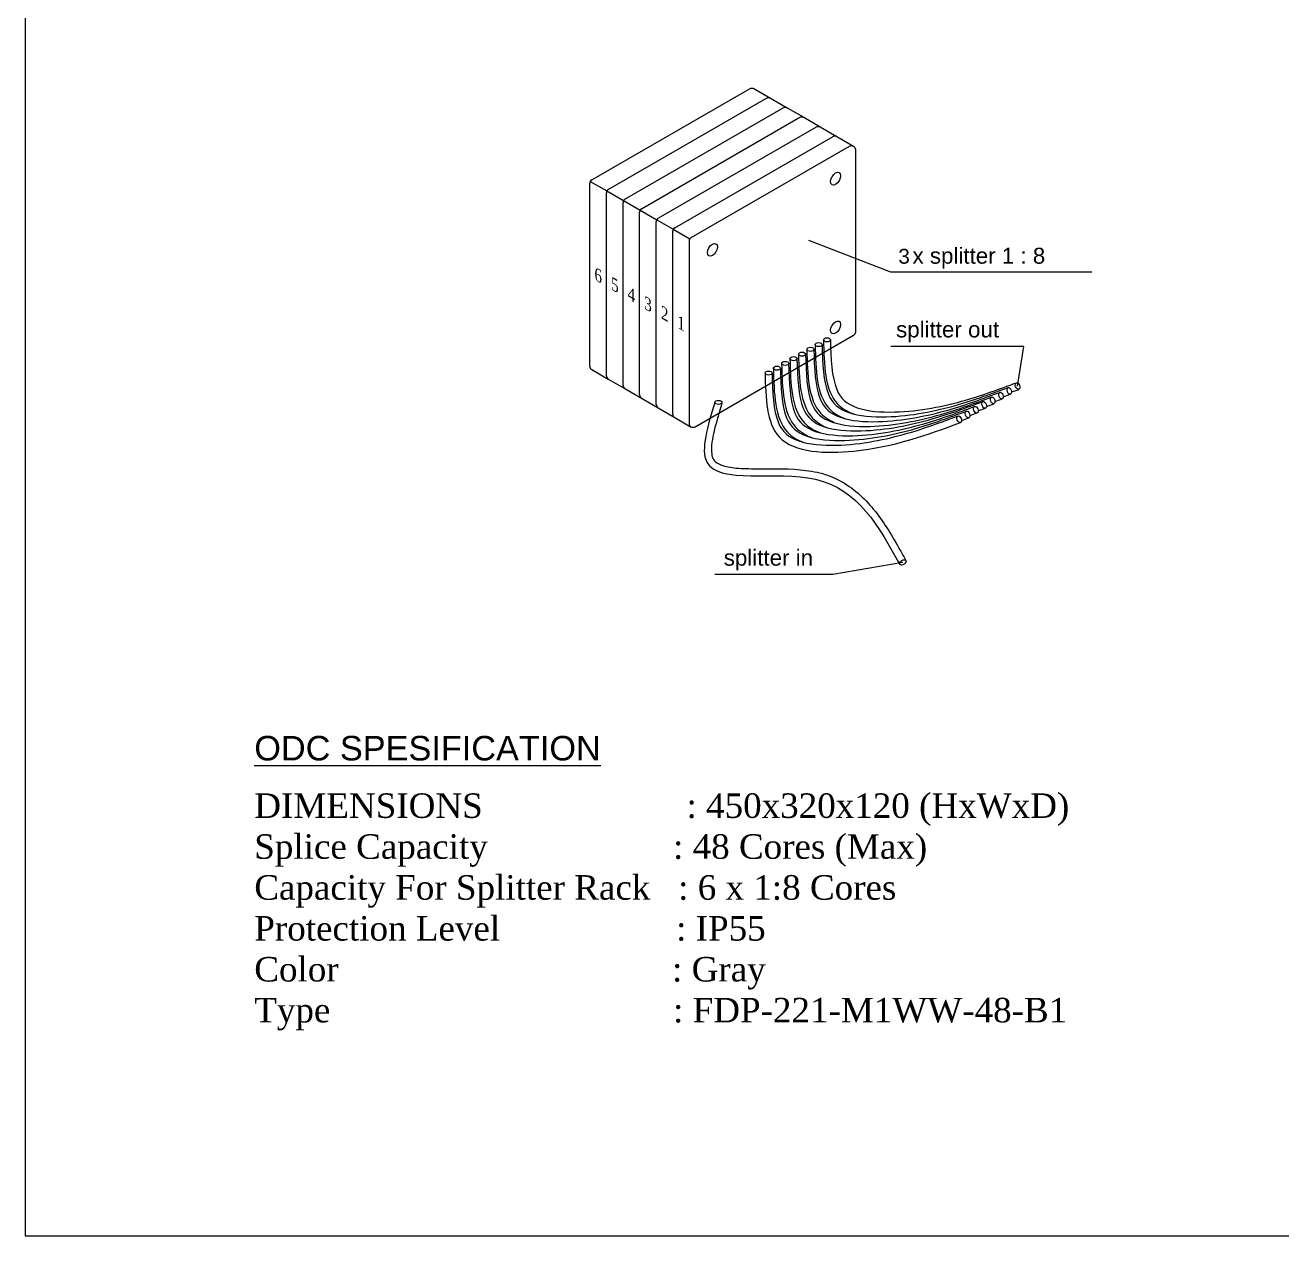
# Model space of a CAD drawing. Header units: metres. Extents: x 13896388 to 13903255, y 143653 to 146177.
# Drawn here: x 13902785.2 to 13902920, y 145065 to 145194.7 of the extents above; entities that cross this region are included whole.
import ezdxf
from ezdxf.enums import TextEntityAlignment as Align

# ---------------------------------------------------------------- set-up
doc = ezdxf.new("R2010")
doc.units = ezdxf.units.M
doc.layers.add('FDT STRUCTURE', color=7, linetype='Continuous')
doc.layers.add('Line', color=1, linetype='Continuous')
doc.styles.get("Standard").update_dxf_attribs({"font": 'arial.ttf'})
doc.styles.add('Times-Roman', font='times.ttf')
doc.dimstyles.get("Standard").update_dxf_attribs({"dimtxt": 0.18, "dimasz": 0.18, "dimexe": 0.18, "dimexo": 0.0625, "dimgap": 0.09, "dimtad": 0, "dimtih": 1, "dimtoh": 1, "dimdec": 4, "dimzin": 0, "dimdsep": 46, "dimtxsty": 'Standard', "dimcen": 0.09, "dimadec": 0, "dimazin": 0, "dimtfac": 1, "dimtdec": 4, "dimtofl": 0, "dimtmove": 0, "dimatfit": 3, "dimfxl": 1, "dimtolj": 1, "dimtzin": 0, "dimarcsym": 0})

msp = doc.modelspace()

# ---------------------------------------------------------------- linework, layer by layer
at = {"layer": 'FDT STRUCTURE'}
for p, q in [((13902845.77, 145158.19), (13902845.77, 145177.79)), ((13902847.55, 145157.16), (13902847.55, 145176.76)), ((13902849.33, 145156.13), (13902849.33, 145175.74)), ((13902851.11, 145155.1), (13902851.11, 145174.71)), ((13902852.89, 145154.08), (13902852.89, 145173.68)), ((13902854.67, 145153.05), (13902854.67, 145172.65))]:
    msp.add_line(p, q, dxfattribs=at)
for points in [[(13902845.97, 145178.15), (13902862.95, 145187.95, -0.267949), (13902863.36, 145187.95)], [(13902847.75, 145177.12), (13902864.73, 145186.92, -0.267949), (13902865.14, 145186.92)], [(13902849.53, 145176.09), (13902866.51, 145185.89, -0.267949), (13902866.92, 145185.89)], [(13902851.31, 145175.06), (13902868.29, 145184.87, -0.267949), (13902868.7, 145184.87)], [(13902853.09, 145174.04), (13902870.07, 145183.84, -0.267949), (13902870.48, 145183.84)], [(13902854.87, 145173.01), (13902871.85, 145182.81, -0.267949), (13902872.26, 145182.81)]]:
    msp.add_lwpolyline(points, format="xyb", dxfattribs=at)
for points in [[(13902863.36, 145187.95), (13902865.14, 145186.92)], [(13902865.14, 145186.92), (13902866.92, 145185.89)], [(13902866.92, 145185.89), (13902868.7, 145184.87)], [(13902868.7, 145184.87), (13902870.48, 145183.84)], [(13902870.48, 145183.84), (13902872.26, 145182.81)], [(13902872.26, 145182.81), (13902874.04, 145181.78)], [(13902845.82, 145178), (13902847.6, 145176.97)], [(13902847.6, 145176.97), (13902849.38, 145175.94)], [(13902849.38, 145175.94), (13902851.16, 145174.91)], [(13902851.16, 145174.91), (13902852.94, 145173.89)], [(13902852.94, 145173.89), (13902854.72, 145172.86)], [(13902854.72, 145172.86), (13902856.5, 145171.83)], [(13902845.97, 145157.83), (13902847.75, 145156.8)], [(13902847.75, 145156.8), (13902849.53, 145155.78)], [(13902849.53, 145155.78), (13902851.31, 145154.75)], [(13902851.31, 145154.75), (13902853.09, 145153.72)], [(13902853.09, 145153.72), (13902854.87, 145152.69)], [(13902854.87, 145152.69), (13902856.65, 145151.66)], [(13902879.34, 145137.15), (13902871.83, 145135.84), (13902859.16, 145135.84)]]:
    msp.add_lwpolyline(points, dxfattribs=at)
msp.add_lwpolyline([(13902856.45, 145152.02), (13902856.45, 145171.62, -0.267949), (13902856.65, 145171.98), (13902873.63, 145181.78, -0.57735), (13902874.24, 145181.43), (13902874.24, 145161.82, -0.267949), (13902874.04, 145161.47), (13902857.06, 145151.66, -0.57735)], format="xyb", close=True, dxfattribs=at)
for centre, start, end in [((13902872.05, 145182.45), 60, 120), ((13902846.18, 145177.79), 120, 180), ((13902847.96, 145176.76), 120, 180), ((13902849.74, 145175.74), 120, 180), ((13902851.52, 145174.71), 120, 180), ((13902853.3, 145173.68), 120, 180), ((13902855.08, 145172.65), 120, 180), ((13902846.18, 145158.19), 180, 240), ((13902847.96, 145157.16), 180, 240), ((13902849.74, 145156.13), 180, 240), ((13902851.52, 145155.1), 180, 240), ((13902853.3, 145154.08), 180, 240), ((13902855.08, 145153.05), 180, 240)]:
    msp.add_arc(centre, 0.411, start, end, dxfattribs=at)
for centre, major_axis, ratio in [((13902872.12, 145178.28), (-0.378, -0.654), 0.57735), ((13902858.92, 145170.66), (-0.378, -0.654), 0.57735), ((13902872.12, 145162.34), (-0.378, -0.654), 0.57735), ((13902871.2, 145161.01), (-0.378, 0), 0.57735), ((13902868.53, 145159.47), (-0.378, 0), 0.57735), ((13902869.42, 145159.99), (-0.378, 0), 0.57735), ((13902870.31, 145160.5), (-0.378, 0), 0.57735), ((13902866.72, 145158.48), (-0.378, 0), 0.57735), ((13902867.61, 145158.99), (-0.378, 0), 0.57735), ((13902864.94, 145157.45), (-0.378, 0), 0.57735), ((13902865.83, 145157.97), (-0.378, 0), 0.57735), ((13902890.75, 145155.54), (0.13, -0.353), 0.598168), ((13902891.64, 145156.06), (0.13, -0.353), 0.598168), ((13902859.56, 145154.3), (-0.378, 0), 0.57735), ((13902888.05, 145154.04), (0.13, -0.353), 0.598168), ((13902888.97, 145154.51), (0.13, -0.353), 0.598168), ((13902889.86, 145155.03), (0.13, -0.353), 0.598168), ((13902886.27, 145153.01), (0.13, -0.353), 0.598168), ((13902887.16, 145153.52), (0.13, -0.353), 0.598168), ((13902885.38, 145152.49), (0.13, -0.353), 0.598168), ((13902879.34, 145137.15), (-0.324, -0.218), 0.58247)]:
    msp.add_ellipse(centre, major_axis=major_axis, ratio=ratio, dxfattribs=at)
for points, knots in [([(13902870.82, 145161.01), (13902870.88, 145158.33), (13902870.96, 145154.75), (13902873.39, 145153.31), (13902874.09, 145153.06)], [0, 0, 0, 0, 0.2148662, 0.2858208, 0.2858208, 0.2858208, 0.2858208]), ([(13902871.57, 145161.03), (13902871.62, 145158.98), (13902871.7, 145156.99), (13902872.66, 145154.7), (13902873.33, 145154.12), (13902875.53, 145153.35), (13902876.98, 145153.23), (13902881.18, 145153.36), (13902883.74, 145153.88), (13902887.94, 145155.09), (13902889.71, 145155.75), (13902891.51, 145156.41)], [0, 0, 0, 0, 0.1638999, 0.1638999, 0.2888429, 0.2888429, 0.4137858, 0.4137858, 0.6423938, 0.6423938, 0.8263053, 0.8263053, 0.8263053, 0.8263053]), ([(13902869.04, 145159.99), (13902869.1, 145157.3), (13902869.18, 145153.72), (13902871.61, 145152.28), (13902872.31, 145152.03)], [0, 0, 0, 0, 0.2148662, 0.2858208, 0.2858208, 0.2858208, 0.2858208]), ([(13902869.79, 145160), (13902869.84, 145157.95), (13902869.92, 145155.97), (13902870.88, 145153.67), (13902871.55, 145153.09), (13902873.75, 145152.32), (13902875.2, 145152.2), (13902879.4, 145152.33), (13902881.96, 145152.85), (13902886.16, 145154.06), (13902887.93, 145154.72), (13902889.73, 145155.38)], [0, 0, 0, 0, 0.1638999, 0.1638999, 0.2888429, 0.2888429, 0.4137858, 0.4137858, 0.6423938, 0.6423938, 0.8263053, 0.8263053, 0.8263053, 0.8263053]), ([(13902869.93, 145160.5), (13902869.99, 145157.81), (13902870.07, 145154.24), (13902872.5, 145152.8), (13902873.2, 145152.54)], [0, 0, 0, 0, 0.2148662, 0.2858208, 0.2858208, 0.2858208, 0.2858208]), ([(13902870.68, 145160.52), (13902870.73, 145158.47), (13902870.81, 145156.48), (13902871.77, 145154.18), (13902872.44, 145153.6), (13902874.64, 145152.84), (13902876.09, 145152.71), (13902880.29, 145152.84), (13902882.85, 145153.37), (13902887.05, 145154.58), (13902888.82, 145155.23), (13902890.62, 145155.9)], [0, 0, 0, 0, 0.1638999, 0.1638999, 0.2888429, 0.2888429, 0.4137858, 0.4137858, 0.6423938, 0.6423938, 0.8263053, 0.8263053, 0.8263053, 0.8263053]), ([(13902866.34, 145158.48), (13902866.41, 145155.79), (13902866.49, 145152.22), (13902868.92, 145150.78), (13902869.61, 145150.52)], [0, 0, 0, 0, 0.2148662, 0.2858208, 0.2858208, 0.2858208, 0.2858208]), ([(13902867.09, 145158.5), (13902867.14, 145156.45), (13902867.22, 145154.46), (13902868.18, 145152.16), (13902868.85, 145151.58), (13902871.05, 145150.82), (13902872.5, 145150.69), (13902876.71, 145150.82), (13902879.27, 145151.35), (13902883.46, 145152.56), (13902885.24, 145153.21), (13902887.03, 145153.87)], [0, 0, 0, 0, 0.1638999, 0.1638999, 0.2888429, 0.2888429, 0.4137858, 0.4137858, 0.6423938, 0.6423938, 0.8263053, 0.8263053, 0.8263053, 0.8263053]), ([(13902867.23, 145158.99), (13902867.29, 145156.31), (13902867.38, 145152.73), (13902869.81, 145151.29), (13902870.5, 145151.03)], [0, 0, 0, 0, 0.2148662, 0.2858208, 0.2858208, 0.2858208, 0.2858208]), ([(13902867.98, 145159.01), (13902868.03, 145156.96), (13902868.11, 145154.97), (13902869.07, 145152.68), (13902869.74, 145152.1), (13902871.94, 145151.33), (13902873.39, 145151.21), (13902877.6, 145151.34), (13902880.16, 145151.86), (13902884.35, 145153.07), (13902886.13, 145153.73), (13902887.92, 145154.39)], [0, 0, 0, 0, 0.1638999, 0.1638999, 0.2888429, 0.2888429, 0.4137858, 0.4137858, 0.6423938, 0.6423938, 0.8263053, 0.8263053, 0.8263053, 0.8263053]), ([(13902868.15, 145159.47), (13902868.21, 145156.79), (13902868.29, 145153.31), (13902870.59, 145151.85), (13902871.19, 145151.6)], [0, 0, 0, 0, 0.2148662, 0.2778992, 0.2778992, 0.2778992, 0.2778992]), ([(13902868.9, 145159.49), (13902868.95, 145157.44), (13902869.03, 145155.45), (13902869.99, 145153.15), (13902870.66, 145152.58), (13902872.86, 145151.81), (13902874.31, 145151.69), (13902878.51, 145151.81), (13902881.07, 145152.34), (13902885.27, 145153.55), (13902887.04, 145154.21), (13902888.84, 145154.87)], [0, 0, 0, 0, 0.1638999, 0.1638999, 0.2888429, 0.2888429, 0.4137858, 0.4137858, 0.6423938, 0.6423938, 0.8263053, 0.8263053, 0.8263053, 0.8263053]), ([(13902865.31, 145157.47), (13902865.36, 145155.42), (13902865.44, 145153.43), (13902866.41, 145151.13), (13902867.07, 145150.55), (13902869.27, 145149.79), (13902870.72, 145149.67), (13902874.93, 145149.79), (13902877.49, 145150.32), (13902881.68, 145151.53), (13902883.46, 145152.18), (13902885.25, 145152.85)], [0, 0, 0, 0, 0.1638999, 0.1638999, 0.2888429, 0.2888429, 0.4137858, 0.4137858, 0.6423938, 0.6423938, 0.8263053, 0.8263053, 0.8263053, 0.8263053]), ([(13902865.45, 145157.97), (13902865.52, 145155.28), (13902865.6, 145151.7), (13902868.03, 145150.26), (13902868.72, 145150.01)], [0, 0, 0, 0, 0.2148662, 0.2858208, 0.2858208, 0.2858208, 0.2858208]), ([(13902866.2, 145157.98), (13902866.25, 145155.93), (13902866.33, 145153.95), (13902867.29, 145151.65), (13902867.96, 145151.07), (13902870.16, 145150.3), (13902871.61, 145150.18), (13902875.82, 145150.31), (13902878.38, 145150.83), (13902882.57, 145152.04), (13902884.35, 145152.7), (13902886.14, 145153.36)], [0, 0, 0, 0, 0.1638999, 0.1638999, 0.2888429, 0.2888429, 0.4137858, 0.4137858, 0.6423938, 0.6423938, 0.8263053, 0.8263053, 0.8263053, 0.8263053]), ([(13902859.94, 145154.3), (13902859.76, 145153.59), (13902859.61, 145153.1), (13902859.2, 145151.69), (13902858.97, 145150.8), (13902858.8, 145149.54), (13902858.79, 145149.1), (13902858.87, 145148.55), (13902858.92, 145148.39), (13902859.06, 145148.13), (13902859.14, 145148.03), (13902859.38, 145147.82), (13902859.54, 145147.73), (13902860.11, 145147.48), (13902860.64, 145147.36), (13902861.89, 145147.22), (13902862.61, 145147.2), (13902864.93, 145147.18), (13902866.67, 145147.24), (13902869.16, 145147.01), (13902869.96, 145146.88), (13902871.47, 145146.45), (13902872.16, 145146.15), (13902874.23, 145144.98), (13902875.39, 145143.86), (13902877.39, 145141.33), (13902878.23, 145139.92), (13902879.24, 145138.12), (13902879.45, 145137.74), (13902879.66, 145137.37)], [0, 0, 0, 0, 0.603023, 0.603023, 1.809068, 1.809068, 2.622915, 2.622915, 3.138213, 3.138213, 3.653512, 3.653512, 4.16881, 4.16881, 5.159502, 5.159502, 6.150193, 6.150193, 8.137193, 8.137193, 9.123662, 9.123662, 10.110131, 10.110131, 12.315924, 12.315924, 14.521717, 14.521717, 15.104007, 15.104007, 15.104007, 15.104007])]:
    msp.add_open_spline(points, degree=3, knots=knots, dxfattribs=at)
for points in [[(13902864.56, 145157.45), (13902866.08, 145150.6), (13902874.07, 145149.09), (13902885.51, 145152.14)], [(13902859.18, 145154.3), (13902858.31, 145147.91), (13902869.97, 145146.07), (13902879.01, 145136.93)]]:
    msp.add_spline(points, degree=3, dxfattribs=at)
for points in [[(13902891, 145155.42), (13902891.26, 145155.51), (13902891.51, 145155.61), (13902891.77, 145155.7)], [(13902889.22, 145154.39), (13902889.48, 145154.49), (13902889.73, 145154.58), (13902889.99, 145154.68)], [(13902890.11, 145154.91), (13902890.37, 145155), (13902890.62, 145155.09), (13902890.88, 145155.19)], [(13902886.52, 145152.88), (13902886.78, 145152.98), (13902887.04, 145153.07), (13902887.29, 145153.17)], [(13902887.41, 145153.4), (13902887.67, 145153.49), (13902887.93, 145153.59), (13902888.18, 145153.68)], [(13902888.3, 145153.87), (13902888.57, 145153.97), (13902888.83, 145154.06), (13902889.1, 145154.16)], [(13902885.63, 145152.37), (13902885.89, 145152.47), (13902886.15, 145152.56), (13902886.4, 145152.66)]]:
    msp.add_open_spline(points, degree=3, dxfattribs=at)
at = {"layer": 'Line', "color": 0}
msp.add_lwpolyline([(13902785.22, 145064.95), (13903131.03, 145064.95), (13903131.03, 145351.35), (13902785.22, 145351.35)], close=True, dxfattribs=at)

# ---------------------------------------------------------------- texts
at = {"color": 7, "insert": (13902809.79, 145118.55), "char_height": 2.6301, "attachment_point": 1}
msp.add_mtext('{\\fArial|b0|i0|c0|p34;\\LODC SPESIFICATION}', dxfattribs=at)
at = {"color": 7, "insert": (13902809.79, 145112.39), "char_height": 2.6301, "width": 110.1052, "attachment_point": 1, "style": 'Times-Roman'}
msp.add_mtext('DIMENSIONS                      : 450x320x120 (HxWxD)\\PSplice Capacity                    : 48 Cores (Max)\\PCapacity For Splitter Rack   : 6 x 1:8 Cores\\PProtection Level                   : IP55\\PColor                                    : Gray\\PType                                     : FDP-221-M1WW-48-B1', dxfattribs=at)
at = {"layer": 'FDT STRUCTURE'}
for s, height, p in [('3', 1.59, (13902878.85, 145169.17)), ('x splitter 1 : 8', 1.7135, (13902880.37, 145169.17)), ('splitter out', 1.7135, (13902878.61, 145161.27)), ('splitter in', 1.7135, (13902860.13, 145136.8))]:
    msp.add_text(s, height=height, dxfattribs=at).set_placement(p)
at = {"layer": 'FDT STRUCTURE', "style": 'Times-Roman', "oblique": 330}
for s, p in [('6', (13902846.98, 145167.75)), ('5', (13902848.76, 145166.72)), ('4', (13902850.54, 145165.69)), ('3', (13902852.32, 145164.66)), ('2', (13902854.1, 145163.64)), ('1', (13902855.88, 145162.61))]:
    msp.add_text(s, height=1.23, rotation=330, dxfattribs=at).set_placement(p, align=Align.MIDDLE_CENTER)

# ---------------------------------------------------------------- leaders
at = {"layer": 'FDT STRUCTURE'}
for points in [[(13902869.21, 145171.71), (13902878.02, 145168.3), (13902899.59, 145168.3)], [(13902891.64, 145156.06), (13902892.31, 145160.3), (13902878.05, 145160.3)]]:
    msp.add_leader(points, dimstyle='Standard', override={"dimgap": 0.09, "dimtad": 0}, dxfattribs=at)

doc.saveas('drawing.dxf')
